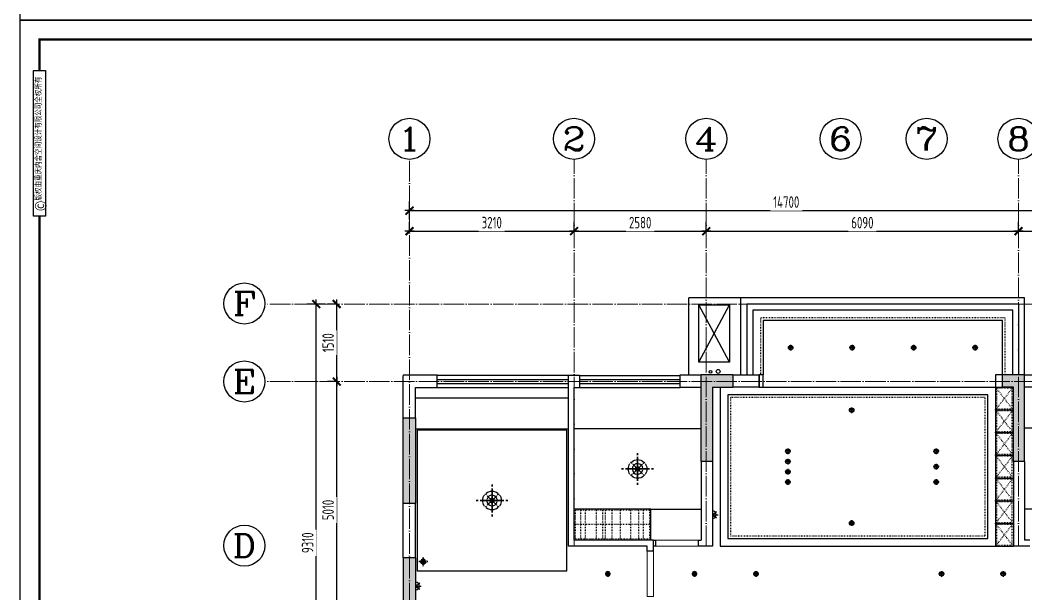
# Model space of a CAD drawing. Header units: inches. Extents: x 600 to 250244, y -404780 to 1000.
# Drawn here: x 91323 to 110943, y -371012 to -359828 of the extents above; entities that cross this region are included whole.
import ezdxf
from ezdxf.enums import TextEntityAlignment as Align

# ---------------------------------------------------------------- set-up
doc = ezdxf.new("R2010")
doc.units = ezdxf.units.IN
doc.header["$MEASUREMENT"] = 0
doc.linetypes.add('ACAD_ISO03W100', pattern=[30, 12, -18])
doc.linetypes.add('DOTE', pattern=[2.42, 2, -0.2, 0.02, -0.2])
for name, color, linetype in [('15开关布置图-YJ', 2, 'Continuous'), ('AXIS', 1, 'Continuous'), ('AXIS_TEXT', 7, 'Continuous'), ('A图框', 7, 'Continuous'), ('D-ARCHI', 250, 'Continuous'), ('EVH 立面填充', 8, 'Continuous'), ('IBS-003-建筑窗框', 3, 'Continuous'), ('IBS-182-原建筑非承重墙', 150, 'Continuous'), ('IBS-200-原建筑承重墙柱', 200, 'Continuous'), ('IBS-63-原建筑窗', 63, 'Continuous'), ('IDS-040-固定高家具', 40, 'Continuous'), ('IRC-2-天花灯具', 2, 'Continuous'), ('IRC-30-天花轮廓线', 30, 'Continuous'), ('外标注', 50, 'Continuous')]:
    doc.layers.add(name, color=color, linetype=linetype)
doc.layers.add('门', color=65, linetype='Continuous', lineweight=13)
doc.styles.add('04.YBC-外标注3.0', font='SimSun.ttf', dxfattribs={"width": 0.8, "height": 3})
doc.styles.add('_TCH_AXIS', font='COMPLEX', dxfattribs={"bigfont": 'GBCBIG'})
doc.styles.add('COMPLEX', font='COMPLEX')
doc.styles.add('HBA-DIMT', font='ARCHS.SHX', dxfattribs={"width": 0.8})
doc.dimstyles.new('HBA_40', dxfattribs={"dimscale": 50, "dimtxt": 2.5, "dimasz": 0.1, "dimexe": 2, "dimexo": 2.5, "dimgap": 0.6, "dimtad": 1, "dimdec": 0, "dimrnd": 5, "dimzin": 0, "dimtxsty": 'HBA-DIMT', "dimblk": 'HBA_DIMENSION_TICK', "dimblk1": 'HBA_DIMENSION_TICK', "dimblk2": 'HBA_DIMENSION_TICK', "dimcen": 0.125, "dimclrd": 44, "dimclre": 44, "dimclrt": 2, "dimadec": 0, "dimazin": 0, "dimtfac": 1, "dimtdec": 0, "dimtix": 1, "dimtmove": 1, "dimatfit": 3, "dimldrblk": 'HBA_Leader_Dot', "dimfxl": 0, "dimtvp": 1, "dimtfill": 1, "dimtolj": 1, "dimtzin": 0, "dimarcsym": 0})

# ---------------------------------------------------------------- blocks, each defined once
blk = doc.blocks.new('HBA_DIMENSION_TICK')
at = {"color": 0, "linetype": 'ByBlock'}
for p, q in [((-10, 0), (0, 0)), ((0, 0), (10, 0))]:
    blk.add_line(p, q, dxfattribs=at)
at = {"color": 50, "linetype": 'ByBlock'}
blk.add_solid([(-10, -7), (-7, -10), (7, 10), (10, 7)], dxfattribs=at)
blk = doc.blocks.new('*D404')
at = {"layer": 'Defpoints', "color": 0, "transparency": 16777216}
for p in [(102129, -363942), (98919, -364167), (102129, -364167)]:
    blk.add_point(p, dxfattribs=at)
at = {"layer": '外标注', "color": 44, "lineweight": -2, "transparency": 16777216}
for p, q in [((98919, -363942), (98919, -363762)), ((98928, -363942), (102120, -363942)), ((102129, -363942), (102129, -363762))]:
    blk.add_line(p, q, dxfattribs=at)
at = {"layer": '外标注', "color": 44, "lineweight": -2, "transparency": 16777216, "xscale": 9, "yscale": 9, "zscale": 9, "rotation": 180}
blk.add_blockref('HBA_DIMENSION_TICK', (98919, -363942), dxfattribs=at)
at = {"layer": '外标注', "color": 44, "lineweight": -2, "transparency": 16777216, "xscale": 9, "yscale": 9, "zscale": 9}
blk.add_blockref('HBA_DIMENSION_TICK', (102129, -363942), dxfattribs=at)
at = {"layer": '外标注', "color": 2, "transparency": 16777216, "insert": (100524, -363775), "char_height": 225, "attachment_point": 5, "style": 'HBA-DIMT', "bg_fill": 3, "box_fill_scale": 1.25, "bg_fill_color": 256, "bg_fill_true_color": 13158600, "bg_fill_transparency": 0}
blk.add_mtext('\\A1;3210', dxfattribs=at)
blk = doc.blocks.new('HBA_Leader_Dot')
at = {"color": 0, "linetype": 'ByBlock'}
blk.add_line((-5, 0), (-10, 0), dxfattribs=at)
at = {"color": 0, "linetype": 'ByBlock', "const_width": 5}
blk.add_lwpolyline([(-2.5, 0, 1), (2.5, 0, 1)], format="xyb", close=True, dxfattribs=at)
blk = doc.blocks.new('*D405')
at = {"layer": 'Defpoints', "color": 0, "transparency": 16777216}
for p in [(104709, -363942), (102129, -364167), (104709, -364167)]:
    blk.add_point(p, dxfattribs=at)
at = {"layer": '外标注', "color": 44, "lineweight": -2, "transparency": 16777216}
for p, q in [((102129, -363942), (102129, -363762)), ((102138, -363942), (104700, -363942)), ((104709, -363942), (104709, -363762))]:
    blk.add_line(p, q, dxfattribs=at)
at = {"layer": '外标注', "color": 44, "lineweight": -2, "transparency": 16777216, "xscale": 9, "yscale": 9, "zscale": 9, "rotation": 180}
blk.add_blockref('HBA_DIMENSION_TICK', (102129, -363942), dxfattribs=at)
at = {"layer": '外标注', "color": 44, "lineweight": -2, "transparency": 16777216, "xscale": 9, "yscale": 9, "zscale": 9}
blk.add_blockref('HBA_DIMENSION_TICK', (104709, -363942), dxfattribs=at)
at = {"layer": '外标注', "color": 2, "transparency": 16777216, "insert": (103419, -363775), "char_height": 225, "attachment_point": 5, "style": 'HBA-DIMT', "bg_fill": 3, "box_fill_scale": 1.25, "bg_fill_color": 256, "bg_fill_true_color": 13158600, "bg_fill_transparency": 0}
blk.add_mtext('\\A1;2580', dxfattribs=at)
blk = doc.blocks.new('*D406')
at = {"layer": 'Defpoints', "color": 0, "transparency": 16777216}
for p in [(110799, -363942), (104709, -364167), (110799, -364167)]:
    blk.add_point(p, dxfattribs=at)
at = {"layer": '外标注', "color": 44, "lineweight": -2, "transparency": 16777216}
for p, q in [((104709, -363942), (104709, -363762)), ((104718, -363942), (110790, -363942)), ((110799, -363942), (110799, -363762))]:
    blk.add_line(p, q, dxfattribs=at)
at = {"layer": '外标注', "color": 44, "lineweight": -2, "transparency": 16777216, "xscale": 9, "yscale": 9, "zscale": 9, "rotation": 180}
blk.add_blockref('HBA_DIMENSION_TICK', (104709, -363942), dxfattribs=at)
at = {"layer": '外标注', "color": 44, "lineweight": -2, "transparency": 16777216, "xscale": 9, "yscale": 9, "zscale": 9}
blk.add_blockref('HBA_DIMENSION_TICK', (110799, -363942), dxfattribs=at)
at = {"layer": '外标注', "color": 2, "transparency": 16777216, "insert": (107754, -363775), "char_height": 225, "attachment_point": 5, "style": 'HBA-DIMT', "bg_fill": 3, "box_fill_scale": 1.25, "bg_fill_color": 256, "bg_fill_true_color": 13158600, "bg_fill_transparency": 0}
blk.add_mtext('\\A1;6090', dxfattribs=at)
blk = doc.blocks.new('*D407')
at = {"layer": 'Defpoints', "color": 0, "transparency": 16777216}
for p in [(113619, -363942), (110799, -364167), (113619, -364167)]:
    blk.add_point(p, dxfattribs=at)
at = {"layer": '外标注', "color": 44, "lineweight": -2, "transparency": 16777216}
for p, q in [((110799, -363942), (110799, -363762)), ((110808, -363942), (113610, -363942)), ((113619, -363942), (113619, -363762))]:
    blk.add_line(p, q, dxfattribs=at)
at = {"layer": '外标注', "color": 44, "lineweight": -2, "transparency": 16777216, "xscale": 9, "yscale": 9, "zscale": 9, "rotation": 180}
blk.add_blockref('HBA_DIMENSION_TICK', (110799, -363942), dxfattribs=at)
at = {"layer": '外标注', "color": 44, "lineweight": -2, "transparency": 16777216, "xscale": 9, "yscale": 9, "zscale": 9}
blk.add_blockref('HBA_DIMENSION_TICK', (113619, -363942), dxfattribs=at)
at = {"layer": '外标注', "color": 2, "transparency": 16777216, "insert": (112209, -363775), "char_height": 225, "attachment_point": 5, "style": 'HBA-DIMT', "bg_fill": 3, "box_fill_scale": 1.25, "bg_fill_color": 256, "bg_fill_true_color": 13158600, "bg_fill_transparency": 0}
blk.add_mtext('\\A1;2820', dxfattribs=at)
blk = doc.blocks.new('*D408')
at = {"layer": 'Defpoints', "color": 0, "transparency": 16777216}
for p in [(113619, -363542), (98919, -363942), (113619, -363942)]:
    blk.add_point(p, dxfattribs=at)
at = {"layer": '外标注', "color": 44, "lineweight": -2, "transparency": 16777216}
for p, q in [((98919, -363717), (98919, -363362)), ((113619, -363717), (113619, -363362)), ((98928, -363542), (113610, -363542))]:
    blk.add_line(p, q, dxfattribs=at)
at = {"layer": '外标注', "color": 44, "lineweight": -2, "transparency": 16777216, "xscale": 9, "yscale": 9, "zscale": 9, "rotation": 180}
blk.add_blockref('HBA_DIMENSION_TICK', (98919, -363542), dxfattribs=at)
at = {"layer": '外标注', "color": 44, "lineweight": -2, "transparency": 16777216, "xscale": 9, "yscale": 9, "zscale": 9}
blk.add_blockref('HBA_DIMENSION_TICK', (113619, -363542), dxfattribs=at)
at = {"layer": '外标注', "color": 2, "transparency": 16777216, "insert": (106269, -363375), "char_height": 225, "attachment_point": 5, "style": 'HBA-DIMT', "bg_fill": 3, "box_fill_scale": 1.25, "bg_fill_color": 256, "bg_fill_true_color": 13158600, "bg_fill_transparency": 0}
blk.add_mtext('\\A1;14700', dxfattribs=at)
blk = doc.blocks.new('*D411')
at = {"layer": 'Defpoints', "color": 0, "transparency": 16777216}
for p in [(97499, -366872), (97700, -366872), (97700, -371882)]:
    blk.add_point(p, dxfattribs=at)
at = {"layer": '外标注', "color": 44, "lineweight": -2, "transparency": 16777216}
for p, q in [((97499, -366872), (97319, -366872)), ((97499, -371873), (97499, -366881)), ((97499, -371882), (97319, -371882))]:
    blk.add_line(p, q, dxfattribs=at)
at = {"layer": '外标注', "color": 44, "lineweight": -2, "transparency": 16777216, "xscale": 9, "yscale": 9, "zscale": 9}
for p, rotation in [((97499, -366872), 90), ((97499, -371882), 270)]:
    blk.add_blockref('HBA_DIMENSION_TICK', p, dxfattribs=dict(at, rotation=rotation))
at = {"layer": '外标注', "color": 2, "transparency": 16777216, "insert": (97332, -369377), "char_height": 225, "attachment_point": 5, "rotation": 90, "style": 'HBA-DIMT', "bg_fill": 3, "box_fill_scale": 1.25, "bg_fill_color": 256, "bg_fill_true_color": 13158600, "bg_fill_transparency": 0}
blk.add_mtext('\\A1;5010', dxfattribs=at)
blk = doc.blocks.new('*D412')
at = {"layer": 'Defpoints', "color": 0, "transparency": 16777216}
for p in [(97499, -365362), (97700, -365362), (97700, -366872)]:
    blk.add_point(p, dxfattribs=at)
at = {"layer": '外标注', "color": 44, "lineweight": -2, "transparency": 16777216}
for p, q in [((97499, -365362), (97319, -365362)), ((97499, -366863), (97499, -365371)), ((97499, -366872), (97319, -366872))]:
    blk.add_line(p, q, dxfattribs=at)
at = {"layer": '外标注', "color": 44, "lineweight": -2, "transparency": 16777216, "xscale": 9, "yscale": 9, "zscale": 9}
for p, rotation in [((97499, -365362), 90), ((97499, -366872), 270)]:
    blk.add_blockref('HBA_DIMENSION_TICK', p, dxfattribs=dict(at, rotation=rotation))
at = {"layer": '外标注', "color": 2, "transparency": 16777216, "insert": (97332, -366117), "char_height": 225, "attachment_point": 5, "rotation": 90, "style": 'HBA-DIMT', "bg_fill": 3, "box_fill_scale": 1.25, "bg_fill_color": 256, "bg_fill_true_color": 13158600, "bg_fill_transparency": 0}
blk.add_mtext('\\A1;1510', dxfattribs=at)
blk = doc.blocks.new('*D413')
at = {"layer": 'Defpoints', "color": 0, "transparency": 16777216}
for p in [(97099, -365362), (97499, -365362), (97499, -374671)]:
    blk.add_point(p, dxfattribs=at)
at = {"layer": '外标注', "color": 44, "lineweight": -2, "transparency": 16777216}
for p, q in [((97274, -365362), (96919, -365362)), ((97099, -374662), (97099, -365371)), ((97274, -374671), (96919, -374671))]:
    blk.add_line(p, q, dxfattribs=at)
at = {"layer": '外标注', "color": 44, "lineweight": -2, "transparency": 16777216, "xscale": 9, "yscale": 9, "zscale": 9}
for p, rotation in [((97099, -365362), 90), ((97099, -374671), 270)]:
    blk.add_blockref('HBA_DIMENSION_TICK', p, dxfattribs=dict(at, rotation=rotation))
at = {"layer": '外标注', "color": 2, "transparency": 16777216, "insert": (96932, -370016), "char_height": 225, "attachment_point": 5, "rotation": 90, "style": 'HBA-DIMT', "bg_fill": 3, "box_fill_scale": 1.25, "bg_fill_color": 256, "bg_fill_true_color": 13158600, "bg_fill_transparency": 0}
blk.add_mtext('\\A1;9310', dxfattribs=at)
blk = doc.blocks.new('_AXISO')
blk.add_circle((0, 0), 0.5)
at = {"layer": 'AXIS_TEXT', "style": 'COMPLEX', "width": 1.041667}
blk.add_attdef('A', text='', height=0.56, dxfattribs=at).set_placement((-0.25, -0.28), (0.25, -0.28), align=Align.FIT)
blk = doc.blocks.new('gegeg')
at = {"layer": 'A图框'}
for points in [[(162587, -39218), (162587, -60008), (133187, -60008), (133187, -39218)], [(133431, -40125), (133643, -40125), (133643, -42755), (133431, -42755)]]:
    blk.add_lwpolyline(points, close=True, dxfattribs=at)
at = {"layer": 'A图框', "const_width": 42}
for points in [[(133537, -40125), (133537, -39568), (162237, -39568), (162237, -57908)], [(133537, -57908), (133537, -42755)]]:
    blk.add_lwpolyline(points, dxfattribs=at)
at = {"layer": 'A图框', "rotation": 90, "style": '04.YBC-外标注3.0'}
for s, insert, char_height, width, attachment_point in [('版权由重庆内舍空间设计有限公司全权所有', (133460, -42471), 105, 2420.6, 1), ('©', (133559, -42567), 210, 191.34, 5)]:
    blk.add_mtext(s, dxfattribs=dict(at, insert=insert, char_height=char_height, width=width, attachment_point=attachment_point))
blk = doc.blocks.new('A$C2C253EB8')
at = {"layer": 'IRC-2-天花灯具', "color": 250}
for p, q in [((0, 55), (110, 55)), ((55, 0), (55, 110))]:
    blk.add_line(p, q, dxfattribs=at)
at = {"layer": 'IRC-2-天花灯具', "color": 2}
blk.add_ellipse((55, 55), major_axis=(44, 0), ratio=1, start_param=1.571461413961594, end_param=7.85464672114118, dxfattribs=at)
at = {"layer": 'IRC-2-天花灯具', "color": 251}
blk.add_ellipse((55, 55), major_axis=(33, 0), ratio=1, start_param=1.570667, end_param=7.853852, dxfattribs=at)
blk = doc.blocks.new('A$C677541E1')
at = {"linetype": 'Continuous'}
for p, q in [((611, 1221), (611, 1145)), ((611, 1145), (611, 1221)), ((368, 854), (398, 823)), ((398, 823), (368, 854)), ((428, 793), (580, 642)), ((580, 642), (428, 793)), ((611, 1069), (611, 689)), ((611, 689), (611, 1069)), ((642, 642), (793, 793)), ((793, 793), (642, 642)), ((823, 823), (854, 854)), ((854, 854), (823, 823)), ((0, 611), (76, 611)), ((76, 611), (0, 611)), ((153, 611), (532, 611)), ((532, 611), (153, 611)), ((368, 368), (398, 398)), ((398, 398), (368, 368)), ((428, 428), (580, 580)), ((580, 580), (428, 428)), ((611, 532), (611, 153)), ((611, 153), (611, 532)), ((642, 580), (793, 428)), ((793, 428), (642, 580)), ((689, 611), (1069, 611)), ((1069, 611), (689, 611)), ((823, 398), (854, 368)), ((854, 368), (823, 398)), ((1221, 611), (1145, 611)), ((1145, 611), (1221, 611)), ((611, 76), (611, 0)), ((611, 0), (611, 76))]:
    blk.add_line(p, q, dxfattribs=at)
at = {"linetype": 'Continuous', "extrusion": (0, 0, -1)}
for major_axis, start_param, end_param in [((-358, 1), -0.003333, 0.613772), ((349, 78), 4.06277, 4.162216), ((349, 78), 4.06277, 4.162216), ((-358, 0), 0.888621, 2.252972), ((-349, 78), 2.120969, 2.220415), ((-349, 78), 2.120969, 2.220415), ((358, 1), -0.613772, 0.003333), ((358, 1), 2.52782, 3.144925), ((78.3, 0), 0.000513, 6.283698), ((78.3, 1), 3.385592, 4.494095), ((-78.3, 1), -1.352502, -0.243999), ((-39.1, 0.4), 3.131185, 9.41437), ((39.1, 0.4), 3.382419, 4.490922), ((-39.1, 0.4), -1.349329, -0.240826), ((-39.1, 0.4), 1.792263, 2.900766), ((39.1, 0.4), 0.240826, 1.349329), ((-78.3, 1), 1.78909, 2.897593), ((78.3, 1), 0.243999, 1.352502), ((-358, 1), 3.13826, 3.755365), ((-349, 78), -1.020623, -0.921177), ((-349, 78), -1.020623, -0.921177), ((-358, 0), 4.030214, 5.394564), ((349, 78), 0.921177, 1.020623), ((349, 78), 0.921177, 1.020623)]:
    blk.add_ellipse((611, 611), major_axis=major_axis, ratio=1, start_param=start_param, end_param=end_param, dxfattribs=at)
at = {"linetype": 'Continuous'}
for major_axis, start_param, end_param in [((-141, 143), -0.608759, 0.008346), ((-146, 139), -0.825662, -0.726216), ((-146, 139), -0.825662, -0.726216), ((-143, 142), 4.028499, 5.392849), ((-171, 105), 0.467757, 0.567203), ((-171, 105), 0.467757, 0.567203), ((-143, 142), 0.886906, 2.251257), ((-144, 140), -0.014456, 0.602649), ((-32.1, 30.1), 3.109878, 9.393063), ((-32.1, 30.1), 0.2, 1.308503), ((-14.8, 16.2), 3.186593, 9.469778), ((-31, 31.2), -1.336602, -0.228099), ((-31, 31.2), 1.804991, 2.913494), ((-15.1, 16), 0.25847, 1.366973), ((-16.1, 15), -1.374959, -0.266456), ((-16.1, 15), 1.766633, 2.875136), ((-146, 139), 2.315931, 2.415377), ((-146, 139), 2.315931, 2.415377), ((-15.1, 16), 3.400063, 4.508566), ((-141, 143), 2.532833, 3.149938), ((-32.1, 30.1), 3.341592, 4.450095), ((-144, 140), 3.127137, 3.744242), ((-171, 105), 3.609349, 3.708795), ((-171, 105), 3.609349, 3.708795)]:
    blk.add_ellipse((611, 611), major_axis=major_axis, ratio=1, start_param=start_param, end_param=end_param, dxfattribs=at)
blk = doc.blocks.new('fhty')
at = {"layer": 'IRC-2-天花灯具'}
for p, q in [((717910, -196860), (717910, -197065)), ((717910, -196962), (717990, -196900)), ((717910, -196962), (718019, -196962)), ((717910, -196962), (717990, -197025))]:
    blk.add_line(p, q, dxfattribs=at)
blk.add_arc((717910, -196962), 74.3, 270, 90, dxfattribs=at)

msp = doc.modelspace()

# ---------------------------------------------------------------- hatches: boundary and pattern name
at = {"layer": 'EVH 立面填充'}
h = msp.add_hatch(color=256, dxfattribs=at)
h.dxf.hatch_style = 1
h.paths.add_polyline_path([(104828.7, -366982.2), (105228.7, -366982.2), (105228.7, -366742.2), (104608.7, -366742.2), (104608.7, -368432.2), (104828.7, -368432.2)])
h = msp.add_hatch(color=256, dxfattribs=at)
h.dxf.hatch_style = 1
h.paths.add_polyline_path([(110698.7, -366982.2), (110698.7, -368432.2), (110918.7, -368432.2), (110918.7, -366742.2), (110488.7, -366742.2), (110488.7, -366982.2)])
h = msp.add_hatch(color=256, dxfattribs=at)
h.dxf.hatch_style = 1
h.paths.add_polyline_path([(98798.7, -369242.2), (99038.7, -369242.2), (99038.7, -367582.2), (98798.7, -367582.2)])
h = msp.add_hatch(color=256, dxfattribs=at)
h.dxf.hatch_style = 1
h.paths.add_polyline_path([(99038.7, -371762.2), (99038.7, -370312.2), (98798.7, -370312.2), (98798.7, -372002.2), (99438.7, -372002.2), (99438.7, -371762.2)])

# ---------------------------------------------------------------- linework, layer by layer
for p in [(110348.7, -367425), (110348.7, -367867.9), (110348.7, -368310.8), (110348.7, -368753.6), (110348.7, -369196.5), (110348.7, -369639.3)]:
    msp.add_point(p)
at = {"layer": 'IBS-003-建筑窗框', "color": 251, "ltscale": 10}
for p, q in [((110918.7, -365241.9), (105378.7, -365241.9)), ((105378.7, -365241.9), (105378.7, -366742.2)), ((110918.7, -366742.2), (110918.7, -365241.9)), ((110688.7, -365481.9), (105618.7, -365481.9)), ((105618.7, -365481.9), (105618.7, -366742.2)), ((110688.7, -366742.2), (110688.7, -365481.9)), ((110488.7, -365681.9), (105818.7, -365681.9)), ((105818.7, -365681.9), (105818.7, -366742.2)), ((110488.7, -366742.2), (110488.7, -365681.9)), ((99458.7, -366751.2), (102018.7, -366751.2)), ((102238.7, -366752.2), (104198.7, -366752.2)), ((99458.7, -366992.2), (102018.7, -366992.2)), ((102238.7, -366992.2), (104198.7, -366992.2))]:
    msp.add_line(p, q, dxfattribs=at)
at = {"layer": 'IBS-182-原建筑非承重墙'}
for p, q in [((104368.7, -366742.2), (104368.7, -365241.9)), ((105378.7, -365241.9), (104368.7, -365241.9)), ((104560.7, -366495.8), (105158.9, -365377.1)), ((105158.9, -366495.8), (104560.7, -365377.1)), ((99458.7, -366751.2), (98798.7, -366751.2)), ((98798.7, -367582.2), (98798.7, -366752.2)), ((99458.7, -366992.2), (99458.7, -366751.2)), ((102018.7, -366751.2), (102238.7, -366751.2)), ((102018.7, -370082.2), (102018.7, -366752.2)), ((102238.7, -366751.2), (102238.7, -366992.2)), ((104198.7, -366992.2), (104198.7, -366742.2)), ((104198.7, -366742.2), (104608.7, -366742.2)), ((105228.7, -366742.2), (105738.7, -366742.2)), ((105738.7, -366982.2), (105738.7, -366742.2)), ((110918.7, -366742.2), (111268.7, -366742.2)), ((99038.7, -367582.2), (99038.7, -366992.2)), ((99038.7, -366992.2), (99458.7, -366992.2)), ((102128.7, -369962.2), (102128.7, -366992.2)), ((102128.7, -366992.2), (102238.7, -366992.2)), ((104608.7, -366992.2), (104198.7, -366992.2)), ((105738.7, -366982.2), (105228.7, -366982.2)), ((111268.7, -366982.2), (110918.7, -366982.2)), ((99038.7, -367792.2), (102018.7, -367792.2)), ((104608.7, -367792.2), (102128.7, -367792.2)), ((104608.7, -368432.2), (104608.7, -369962.2)), ((104828.7, -368432.2), (104828.7, -370082.2)), ((110698.7, -368432.2), (110698.7, -370082.2)), ((110918.7, -368432.2), (110918.7, -369962.2)), ((98798.7, -370312.2), (98798.7, -369242.2)), ((99038.7, -370312.2), (99038.7, -369242.2)), ((103678.7, -369962.2), (102128.7, -369962.2)), ((103678.7, -370182.2), (103678.7, -369962.2)), ((104558.7, -370082.2), (104558.7, -369962.2)), ((104558.7, -369962.2), (104608.7, -369962.2)), ((111018.7, -369962.2), (110918.7, -369962.2)), ((103558.7, -370082.2), (102018.7, -370082.2)), ((103558.7, -370182.2), (103558.7, -370082.2)), ((103678.7, -370182.2), (103558.7, -370182.2)), ((104828.7, -370082.2), (104558.7, -370082.2)), ((111018.7, -370082.2), (110698.7, -370082.2))]:
    msp.add_line(p, q, dxfattribs=at)
for points in [[(104560.7, -365377.1), (105158.9, -365377.1), (105158.9, -366495.8), (104560.7, -366495.8)], [(105738.7, -366982.2), (105818.7, -366982.2), (105818.7, -366742.2), (105738.7, -366742.2)], [(110348.7, -366982.2), (110488.7, -366982.2), (110488.7, -366742.2), (110348.7, -366742.2)], [(103678.7, -369962.2), (103718.7, -369962.2), (103718.7, -370082.2), (103678.7, -370082.2)]]:
    msp.add_lwpolyline(points, close=True, dxfattribs=at)
for centre, radius in [((104790.9, -366684.3), 25), ((104939.9, -366675.7), 37.5)]:
    msp.add_circle(centre, radius, dxfattribs=at)
at = {"layer": 'IBS-200-原建筑承重墙柱', "ltscale": 0.02}
for p, q in [((104608.7, -368432.2), (104608.7, -366742.2)), ((105228.7, -366742.2), (104608.7, -366742.2)), ((105228.7, -366742.2), (105228.7, -366982.2)), ((110488.7, -366982.2), (110488.7, -366742.2)), ((110918.7, -366742.2), (110488.7, -366742.2)), ((110918.7, -368432.2), (110918.7, -366742.2)), ((104828.7, -366982.2), (104828.7, -368432.2)), ((104828.7, -366982.2), (105228.7, -366982.2)), ((110698.7, -366982.2), (110488.7, -366982.2)), ((110698.7, -368432.2), (110698.7, -366982.2)), ((98798.7, -367582.2), (99038.7, -367582.2)), ((98798.7, -369242.2), (98798.7, -367582.2)), ((99038.7, -367582.2), (99038.7, -369242.2)), ((104828.7, -368432.2), (104608.7, -368432.2)), ((110918.7, -368432.2), (110698.7, -368432.2)), ((98798.7, -369242.2), (99038.7, -369242.2)), ((99038.7, -370312.2), (98798.7, -370312.2)), ((98798.7, -370312.2), (98798.7, -372002.2)), ((99038.7, -370312.2), (99038.7, -371762.2))]:
    msp.add_line(p, q, dxfattribs=at)
at = {"layer": 'IBS-63-原建筑窗'}
for p, q in [((110808.7, -365361.9), (105498.7, -365361.9)), ((105498.7, -365361.9), (105498.7, -366742.2)), ((110808.7, -366742.2), (110808.7, -365361.9)), ((99458.7, -366831.2), (102018.7, -366831.2)), ((102238.7, -366832.2), (104198.7, -366832.2)), ((99458.7, -366912.2), (102018.7, -366912.2)), ((102238.7, -366912.2), (104198.7, -366912.2))]:
    msp.add_line(p, q, dxfattribs=at)
at = {"layer": 'IDS-040-固定高家具'}
for p, q in [((110348.7, -366982.2), (110348.7, -370082.2)), ((110348.7, -366982.2), (110698.7, -366982.2)), ((110348.7, -367425), (110698.7, -367425)), ((110348.7, -367867.9), (110698.7, -367867.9)), ((110348.7, -368310.8), (110698.7, -368310.8)), ((110348.7, -368753.6), (110698.7, -368753.6)), ((110348.7, -369196.5), (110698.7, -369196.5)), ((103628.7, -369362.2), (102128.7, -369362.2)), ((103628.7, -369962.2), (103628.7, -369362.2)), ((110348.7, -369639.3), (110698.7, -369639.3)), ((110348.7, -370082.2), (110698.7, -370082.2))]:
    msp.add_line(p, q, dxfattribs=at)
at = {"layer": 'IDS-040-固定高家具', "linetype": 'ACAD_ISO03W100'}
for p, q in [((110368.7, -367405), (110678.7, -367002.2)), ((110678.7, -367405), (110368.7, -367002.2)), ((110368.7, -367847.9), (110678.7, -367445)), ((110678.7, -367847.9), (110368.7, -367445)), ((110368.7, -368290.8), (110678.7, -367887.9)), ((110678.7, -368290.8), (110368.7, -367887.9)), ((110368.7, -368733.6), (110678.7, -368330.8)), ((110678.7, -368733.6), (110368.7, -368330.8)), ((110368.7, -369176.5), (110678.7, -368773.6)), ((110678.7, -369176.5), (110368.7, -368773.6)), ((110368.7, -369619.3), (110678.7, -369216.5)), ((110678.7, -369619.3), (110368.7, -369216.5)), ((102252.1, -369382.2), (102252.1, -369942.2)), ((102347.1, -369382.2), (102347.1, -369942.2)), ((102557.4, -369382.2), (102557.4, -369942.2)), ((102681.2, -369382.2), (102681.2, -369942.2)), ((102738.8, -369382.2), (102738.8, -369942.2)), ((102865.5, -369382.2), (102865.5, -369942.2)), ((103026.8, -369382.2), (103026.8, -369942.2)), ((103231.3, -369382.2), (103231.3, -369942.2)), ((103386.8, -369382.2), (103386.8, -369942.2)), ((103476.1, -369382.2), (103476.1, -369942.2)), ((103608.7, -369662.2), (102148.7, -369662.2)), ((110368.7, -370062.2), (110678.7, -369659.3)), ((110678.7, -370062.2), (110368.7, -369659.3))]:
    msp.add_line(p, q, dxfattribs=at)
for points in [[(110368.7, -367405), (110678.7, -367405), (110678.7, -367002.2), (110368.7, -367002.2)], [(110368.7, -367847.9), (110678.7, -367847.9), (110678.7, -367445), (110368.7, -367445)], [(110368.7, -368290.8), (110678.7, -368290.8), (110678.7, -367887.9), (110368.7, -367887.9)], [(110368.7, -368733.6), (110678.7, -368733.6), (110678.7, -368330.8), (110368.7, -368330.8)], [(110368.7, -369176.5), (110678.7, -369176.5), (110678.7, -368773.6), (110368.7, -368773.6)], [(110368.7, -369619.3), (110678.7, -369619.3), (110678.7, -369216.5), (110368.7, -369216.5)], [(102148.7, -369942.2), (103608.7, -369942.2), (103608.7, -369382.2), (102148.7, -369382.2)], [(110368.7, -370062.2), (110678.7, -370062.2), (110678.7, -369659.3), (110368.7, -369659.3)]]:
    msp.add_lwpolyline(points, close=True, dxfattribs=at)
at = {"layer": 'IRC-2-天花灯具', "linetype": 'ACAD_ISO03W100'}
for p, q in [((105768.7, -365631.9), (105768.7, -366742.2)), ((110538.7, -365631.9), (105768.7, -365631.9)), ((110538.7, -366742.2), (110538.7, -365631.9))]:
    msp.add_line(p, q, dxfattribs=at)
msp.add_lwpolyline([(105178.7, -369882.2), (110148.7, -369882.2), (110148.7, -367182.2), (105178.7, -367182.2)], close=True, dxfattribs=at)
at = {"layer": 'IRC-30-天花轮廓线'}
for p, q in [((104978.7, -366982.2), (104978.7, -370082.2)), ((105738.7, -366982.2), (110348.7, -366982.2)), ((99038.7, -367192.2), (102018.7, -367192.2)), ((113498.7, -367782.2), (110918.7, -367782.2)), ((103628.7, -369362.2), (104608.7, -369362.2)), ((113498.7, -369362.2), (110918.7, -369362.2)), ((104978.7, -370082.2), (110348.7, -370082.2))]:
    msp.add_line(p, q, dxfattribs=at)
for points in [[(105128.7, -369932.2), (110198.7, -369932.2), (110198.7, -367132.2), (105128.7, -367132.2)], [(99068.7, -370562.2), (101988.7, -370562.2), (101988.7, -367822.2), (99068.7, -367822.2)]]:
    msp.add_lwpolyline(points, close=True, dxfattribs=at)
at = {"layer": '门', "color": 8, "lineweight": 5}
for points in [[(103718.7, -369962.2), (104558.7, -369962.2), (104558.7, -370082.2), (103718.7, -370082.2)], [(103558.4, -371062.2), (103678.7, -371062.2), (103678.7, -370182.2), (103558.4, -370182.2)]]:
    msp.add_lwpolyline(points, close=True, dxfattribs=at)

# ---------------------------------------------------------------- block references
at = {"layer": '15开关布置图-YJ', "color": 2, "xscale": 1.081091401797356, "yscale": 1.081091401797356, "zscale": 1.081091401797356}
msp.add_blockref('gegeg', (-52664.3, -294954.1), dxfattribs=at)
at = {"layer": 'AXIS'}
ref = msp.add_blockref('_AXISO', (98918.7, -362141.9), dxfattribs=dict(at, xscale=800, yscale=800, zscale=800))
ref.add_attrib('A', '1', dxfattribs={"layer": 'AXIS_TEXT', "height": 452.5, "style": '_TCH_AXIS', "width": 2.333333}).set_placement((98692.4, -362368.2), (99144.9, -362368.2), align=Align.FIT)
ref = msp.add_blockref('_AXISO', (102128.7, -362141.9), dxfattribs=dict(at, xscale=800, yscale=800, zscale=800))
ref.add_attrib('A', '2', dxfattribs={"layer": 'AXIS_TEXT', "height": 452.5, "style": '_TCH_AXIS', "width": 1.5}).set_placement((101902.4, -362368.2), (102354.9, -362368.2), align=Align.FIT)
ref = msp.add_blockref('_AXISO', (104708.7, -362141.9), dxfattribs=dict(at, xscale=800, yscale=800, zscale=800))
ref.add_attrib('A', '4', dxfattribs={"layer": 'AXIS_TEXT', "height": 452.5, "style": '_TCH_AXIS', "width": 1.3125}).set_placement((104482.4, -362368.2), (104934.9, -362368.2), align=Align.FIT)
ref = msp.add_blockref('_AXISO', (107328.4, -362141.9), dxfattribs=dict(at, xscale=800, yscale=800, zscale=800))
ref.add_attrib('A', '6', dxfattribs={"layer": 'AXIS_TEXT', "height": 452.5, "style": '_TCH_AXIS', "width": 1.5}).set_placement((107102.1, -362368.2), (107554.6, -362368.2), align=Align.FIT)
ref = msp.add_blockref('_AXISO', (109008.4, -362141.9), dxfattribs=dict(at, xscale=800, yscale=800, zscale=800))
ref.add_attrib('A', '7', dxfattribs={"layer": 'AXIS_TEXT', "height": 452.5, "style": '_TCH_AXIS', "width": 1.5}).set_placement((108782.1, -362368.2), (109234.6, -362368.2), align=Align.FIT)
ref = msp.add_blockref('_AXISO', (110798.7, -362141.9), dxfattribs=dict(at, xscale=800, yscale=800, zscale=800))
ref.add_attrib('A', '8', dxfattribs={"layer": 'AXIS_TEXT', "height": 452.5, "style": '_TCH_AXIS', "width": 1.5}).set_placement((110572.4, -362368.2), (111024.9, -362368.2), align=Align.FIT)
ref = msp.add_blockref('_AXISO', (95698.8, -365351.9), dxfattribs=dict(at, xscale=800, yscale=800, zscale=800))
ref.add_attrib('A', 'F', dxfattribs={"layer": 'AXIS_TEXT', "height": 452.5, "style": '_TCH_AXIS', "width": 1.3125}).set_placement((95472.5, -365578.2), (95925.1, -365578.2), align=Align.FIT)
ref = msp.add_blockref('_AXISO', (95698.7, -366872.2), dxfattribs=dict(at, xscale=800, yscale=800, zscale=800))
ref.add_attrib('A', 'E', dxfattribs={"layer": 'AXIS_TEXT', "height": 452.5, "style": '_TCH_AXIS', "width": 1.3125}).set_placement((95472.4, -367098.5), (95924.9, -367098.5), align=Align.FIT)
ref = msp.add_blockref('_AXISO', (95698.7, -370071.9), dxfattribs=dict(at, xscale=800, yscale=800, zscale=800))
ref.add_attrib('A', 'D', dxfattribs={"layer": 'AXIS_TEXT', "height": 452.5, "style": '_TCH_AXIS', "width": 1.235294}).set_placement((95472.4, -370298.2), (95924.9, -370298.2), align=Align.FIT)
at = {"layer": 'IRC-2-天花灯具', "rotation": 180}
for p in [(106408.7, -366157.1), (107608.7, -366157.1), (108808.7, -366157.1), (110008.7, -366157.1), (107598.7, -367377.2, 0), (106354.9, -368177.2), (109248.7, -368177.2, 0), (106354.9, -368377.2), (106354.9, -368577.2), (109248.7, -368477.2, 0), (106354.9, -368777.2), (109248.7, -368777.2, 0), (107598.7, -369577.2, 0), (109353.5, -370567.2), (110553.5, -370567.2)]:
    msp.add_blockref('A$C2C253EB8', p, dxfattribs=at)
at = {"layer": 'IRC-2-天花灯具'}
for p, xscale, yscale, zscale in [((103057.8, -368888.1), 0.509157656016598, 0.509157656016598, 0.509157656016598), ((100217.8, -369503.1), 0.509157656016598, 0.509157656016598, 0.509157656016598), ((99101.4, -370469.4), 0.1428627588945533, 0.1428627588945533, 0.1428627588945533)]:
    msp.add_blockref('A$C677541E1', p, dxfattribs=dict(at, xscale=xscale, yscale=yscale, zscale=zscale))
for p in [(-613081, -172506.7), (-618871, -173896.8)]:
    msp.add_blockref('fhty', p, dxfattribs=at)
at = {"layer": 'IRC-2-天花灯具', "xscale": -1, "rotation": 180}
for p in [(102733.5, -370567.2), (104423.8, -370567.2), (105623.8, -370567.2)]:
    msp.add_blockref('A$C2C253EB8', p, dxfattribs=at)

# ---------------------------------------------------------------- dimensions: what is measured, and where the dimension line sits
at = {"layer": '外标注'}
dim = msp.add_linear_dim(base=(102128.7, -363941.9), p1=(98918.7, -364166.5), p2=(102128.7, -364166.5), dimstyle='HBA_40', override={"dimscale": 90, "dimfxl": 200, "dimfxlon": 1}, dxfattribs=at)
dim.commit()
dim.dimension.update_dxf_attribs({"geometry": '*D404', "text_midpoint": (100523.7, -363775.4)})
dim = msp.add_linear_dim(base=(97498.7, -366872.2), p1=(97699.8, -371882.2), p2=(97699.8, -366872.2), angle=270, dimstyle='HBA_40', override={"dimscale": 90, "dimfxl": 200, "dimfxlon": 1}, dxfattribs=at)
dim.commit()
dim.dimension.update_dxf_attribs({"geometry": '*D411', "text_midpoint": (97332.2, -369377.2)})

# ---------------------------------------------------------------- next in the draw order: dimensions: what is measured, and where the dimension line sits
dim = msp.add_linear_dim(base=(104708.7, -363941.9), p1=(102128.7, -364166.5), p2=(104708.7, -364166.5), dimstyle='HBA_40', override={"dimscale": 90, "dimfxl": 200, "dimfxlon": 1}, dxfattribs=at)
dim.commit()
dim.dimension.update_dxf_attribs({"geometry": '*D405', "text_midpoint": (103418.7, -363775.4)})
dim = msp.add_linear_dim(base=(97498.7, -365361.9), p1=(97699.8, -366872.2), p2=(97699.8, -365361.9), angle=270, dimstyle='HBA_40', override={"dimscale": 90, "dimfxl": 200, "dimfxlon": 1}, dxfattribs=at)
dim.commit()
dim.dimension.update_dxf_attribs({"geometry": '*D412', "text_midpoint": (97332.2, -366117.1)})

# ---------------------------------------------------------------- next in the draw order: dimensions: what is measured, and where the dimension line sits
dim = msp.add_linear_dim(base=(110798.7, -363941.9), p1=(104708.7, -364166.5), p2=(110798.7, -364166.5), dimstyle='HBA_40', override={"dimscale": 90, "dimfxl": 200, "dimfxlon": 1}, dxfattribs=at)
dim.commit()
dim.dimension.update_dxf_attribs({"geometry": '*D406', "text_midpoint": (107753.7, -363775.4)})
dim = msp.add_linear_dim(base=(97098.7, -365361.9), p1=(97498.7, -374670.5), p2=(97498.7, -365361.9), angle=90, dimstyle='HBA_40', override={"dimscale": 90, "dimfxl": 200, "dimfxlon": 1}, dxfattribs=at)
dim.commit()
dim.dimension.update_dxf_attribs({"geometry": '*D413', "text_midpoint": (96932.2, -370016.2)})

# ---------------------------------------------------------------- next in the draw order: linework, layer by layer
at = {"layer": 'D-ARCHI', "color": 251, "linetype": 'DOTE', "lineweight": 5, "ltscale": 200}
for p, q in [((116438.7, -365361.9), (96111.4, -365361.9)), ((116438.7, -366872.2), (96098.7, -366872.2))]:
    msp.add_line(p, q, dxfattribs=at)

# ---------------------------------------------------------------- next in the draw order: dimensions: what is measured, and where the dimension line sits
at = {"layer": '外标注'}
dim = msp.add_linear_dim(base=(113618.7, -363941.9), p1=(110798.7, -364166.5), p2=(113618.7, -364166.5), dimstyle='HBA_40', override={"dimscale": 90, "dimfxl": 200, "dimfxlon": 1}, dxfattribs=at)
dim.commit()
dim.dimension.update_dxf_attribs({"geometry": '*D407', "text_midpoint": (112208.7, -363775.4)})

# ---------------------------------------------------------------- next in the draw order: dimensions: what is measured, and where the dimension line sits
dim = msp.add_linear_dim(base=(113618.7, -363541.9), p1=(98918.7, -363941.9), p2=(113618.7, -363941.9), dimstyle='HBA_40', override={"dimscale": 90, "dimfxl": 200, "dimfxlon": 1}, dxfattribs=at)
dim.commit()
dim.dimension.update_dxf_attribs({"geometry": '*D408', "text_midpoint": (106268.7, -363375.4)})

# ---------------------------------------------------------------- next in the draw order: linework, layer by layer
at = {"layer": 'D-ARCHI', "color": 251, "linetype": 'DOTE', "lineweight": 5, "ltscale": 200}
for p, q in [((98918.7, -377490.5), (98918.7, -362541.9)), ((102128.7, -370082.2), (102128.7, -362541.9)), ((104708.7, -370082.2), (104708.7, -362541.9)), ((110798.7, -370082.2), (110798.7, -362541.9))]:
    msp.add_line(p, q, dxfattribs=at)

# ---------------------------------------------------------------- next in the draw order: block references
at = {"layer": '15开关布置图-YJ', "color": 2, "xscale": 1.081091401797356, "yscale": 1.081091401797356, "zscale": 1.081091401797356}
msp.add_blockref('gegeg', (-52664.3, -317430), dxfattribs=at)

doc.saveas('drawing.dxf')
